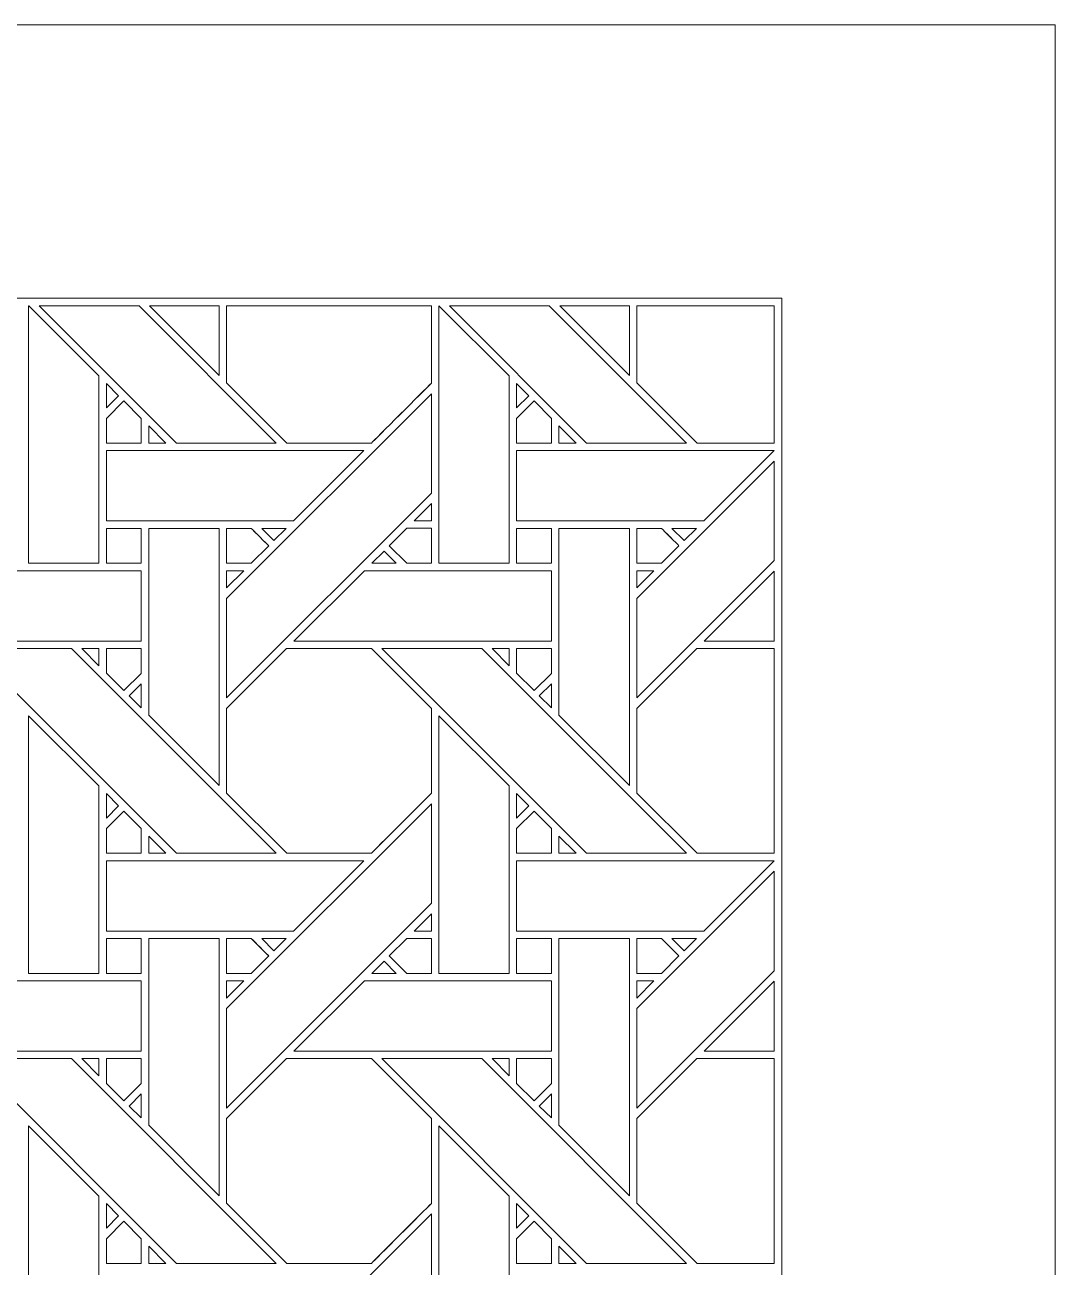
# Model space of a CAD drawing. Header units: inches. Extents: x 7.4 to 17.4, y 4.1 to 14.1.
# Drawn here: x 15 to 17.383, y 11.221 to 14.095 of the extents above; entities that cross this region are included whole.
import ezdxf

# ---------------------------------------------------------------- set-up
doc = ezdxf.new("R2010")
doc.units = ezdxf.units.IN
doc.header["$MEASUREMENT"] = 0
doc.layers.add('Design', color=7, linetype='Continuous', lineweight=0)

msp = doc.modelspace()

# ---------------------------------------------------------------- linework, layer by layer
at = {"layer": 'Design'}
for points, knots in [([(7.3829, 14.0948), (7.3829, 14.0948), (7.3829, 4.0948), (7.3829, 4.0948), (7.3829, 4.0948), (17.3829, 4.0948), (17.3829, 4.0948), (17.3829, 4.0948), (17.3829, 14.0948), (17.3829, 14.0948), (17.3829, 14.0948), (7.3829, 14.0948), (7.3829, 14.0948)], [0, 0, 0, 0, 1, 1, 1, 2, 2, 2, 3, 3, 3, 4, 4, 4, 4]), ([(8.0149, 13.4627), (8.0149, 13.4627), (8.0149, 4.7268), (8.0149, 4.7268), (8.0149, 4.7268), (16.7508, 4.7268), (16.7508, 4.7268), (16.7508, 4.7268), (16.7508, 13.4627), (16.7508, 13.4627), (16.7508, 13.4627), (8.0149, 13.4627), (8.0149, 13.4627)], [0, 0, 0, 0, 1, 1, 1, 2, 2, 2, 3, 3, 3, 4, 4, 4, 4]), ([(15.009, 13.4448), (15.009, 13.4448), (15.1714, 13.283), (15.1714, 13.283), (15.1714, 13.283), (15.1714, 12.8493), (15.1714, 12.8493), (15.1714, 12.8493), (15.0087, 12.8493), (15.0087, 12.8493), (15.0087, 12.8493), (15.0087, 13.4448), (15.0087, 13.4448), (15.0087, 13.4448), (15.009, 13.4448), (15.009, 13.4448)], [0, 0, 0, 0, 1, 1, 1, 2, 2, 2, 3, 3, 3, 4, 4, 4, 5, 5, 5, 5]), ([(15.5816, 13.1273), (15.5816, 13.1273), (15.3506, 13.1273), (15.3506, 13.1273), (15.3506, 13.1273), (15.0332, 13.4448), (15.0332, 13.4448), (15.0332, 13.4448), (15.2641, 13.4448), (15.2641, 13.4448), (15.2641, 13.4448), (15.5816, 13.1273), (15.5816, 13.1273)], [0, 0, 0, 0, 1, 1, 1, 2, 2, 2, 3, 3, 3, 4, 4, 4, 4]), ([(15.4494, 13.4448), (15.4494, 13.4448), (15.4494, 13.2837), (15.4494, 13.2837), (15.4494, 13.2837), (15.2884, 13.4448), (15.2884, 13.4448), (15.2884, 13.4448), (15.4494, 13.4448), (15.4494, 13.4448)], [0, 0, 0, 0, 1, 1, 1, 2, 2, 2, 3, 3, 3, 3]), ([(15.9403, 13.4448), (15.9403, 13.4448), (15.9403, 13.2661), (15.9403, 13.2661), (15.9225, 13.2481), (15.8105, 13.1364), (15.8016, 13.1274), (15.8016, 13.1274), (15.6058, 13.1274), (15.6058, 13.1274), (15.6058, 13.1274), (15.4666, 13.2666), (15.4666, 13.2666), (15.4666, 13.2666), (15.4666, 13.4448), (15.4666, 13.4448), (15.4666, 13.4448), (15.9403, 13.4448), (15.9403, 13.4448)], [0, 0, 0, 0, 1, 1, 1, 2, 2, 2, 3, 3, 3, 4, 4, 4, 5, 5, 5, 6, 6, 6, 6]), ([(15.9403, 13.4448), (15.9403, 13.4448), (15.9403, 13.2661), (15.9403, 13.2661), (15.9226, 13.2483), (15.8107, 13.1365), (15.8016, 13.1274), (15.8016, 13.1274), (15.6058, 13.1274), (15.6058, 13.1274), (15.6058, 13.1274), (15.4666, 13.2666), (15.4666, 13.2666), (15.4666, 13.2666), (15.4666, 13.4448), (15.4666, 13.4448), (15.4666, 13.4448), (15.9403, 13.4448), (15.9403, 13.4448)], [0, 0, 0, 0, 1, 1, 1, 2, 2, 2, 3, 3, 3, 4, 4, 4, 5, 5, 5, 6, 6, 6, 6]), ([(15.9578, 13.4448), (15.9578, 13.4448), (16.1201, 13.283), (16.1201, 13.283), (16.1201, 13.283), (16.1201, 12.8493), (16.1201, 12.8493), (16.1201, 12.8493), (15.9574, 12.8493), (15.9574, 12.8493), (15.9574, 12.8493), (15.9574, 13.4448), (15.9574, 13.4448), (15.9574, 13.4448), (15.9578, 13.4448), (15.9578, 13.4448)], [0, 0, 0, 0, 1, 1, 1, 2, 2, 2, 3, 3, 3, 4, 4, 4, 5, 5, 5, 5]), ([(16.5303, 13.1273), (16.5303, 13.1273), (16.2993, 13.1273), (16.2993, 13.1273), (16.2993, 13.1273), (15.9819, 13.4448), (15.9819, 13.4448), (15.9819, 13.4448), (16.2129, 13.4448), (16.2129, 13.4448), (16.2129, 13.4448), (16.5303, 13.1273), (16.5303, 13.1273)], [0, 0, 0, 0, 1, 1, 1, 2, 2, 2, 3, 3, 3, 4, 4, 4, 4]), ([(16.3982, 13.4448), (16.3982, 13.4448), (16.3982, 13.2837), (16.3982, 13.2837), (16.3982, 13.2837), (16.2371, 13.4448), (16.2371, 13.4448), (16.2371, 13.4448), (16.3982, 13.4448), (16.3982, 13.4448)], [0, 0, 0, 0, 1, 1, 1, 2, 2, 2, 3, 3, 3, 3]), ([(16.7329, 13.4448), (16.7329, 13.4448), (16.7329, 13.1274), (16.7329, 13.1274), (16.7329, 13.1274), (16.5546, 13.1274), (16.5546, 13.1274), (16.5546, 13.1274), (16.4153, 13.2666), (16.4153, 13.2666), (16.4153, 13.2666), (16.4153, 13.4448), (16.4153, 13.4448), (16.4153, 13.4448), (16.7329, 13.4448), (16.7329, 13.4448)], [0, 0, 0, 0, 1, 1, 1, 2, 2, 2, 3, 3, 3, 4, 4, 4, 5, 5, 5, 5]), ([(16.7329, 13.4448), (16.7329, 13.4448), (16.7329, 13.1274), (16.7329, 13.1274), (16.7329, 13.1274), (16.5546, 13.1274), (16.5546, 13.1274), (16.5546, 13.1274), (16.4153, 13.2666), (16.4153, 13.2666), (16.4153, 13.2666), (16.4153, 13.4448), (16.4153, 13.4448), (16.4153, 13.4448), (16.7329, 13.4448), (16.7329, 13.4448)], [0, 0, 0, 0, 1, 1, 1, 2, 2, 2, 3, 3, 3, 4, 4, 4, 5, 5, 5, 5]), ([(15.1887, 13.2088), (15.1887, 13.2088), (15.1887, 13.2655), (15.1887, 13.2655), (15.1887, 13.2655), (15.2169, 13.2369), (15.2169, 13.2369), (15.2169, 13.2369), (15.1887, 13.2088), (15.1887, 13.2088)], [0, 0, 0, 0, 1, 1, 1, 2, 2, 2, 3, 3, 3, 3]), ([(16.1374, 13.2088), (16.1374, 13.2088), (16.1374, 13.2655), (16.1374, 13.2655), (16.1374, 13.2655), (16.1656, 13.2369), (16.1656, 13.2369), (16.1656, 13.2369), (16.1374, 13.2088), (16.1374, 13.2088)], [0, 0, 0, 0, 1, 1, 1, 2, 2, 2, 3, 3, 3, 3]), ([(15.1887, 13.1271), (15.1887, 13.1271), (15.1887, 13.1844), (15.1887, 13.1844), (15.1887, 13.1844), (15.2291, 13.2247), (15.2291, 13.2247), (15.2291, 13.2247), (15.2694, 13.1844), (15.2694, 13.1844), (15.2694, 13.1844), (15.2694, 13.1271), (15.2694, 13.1271), (15.2694, 13.1271), (15.1887, 13.1271), (15.1887, 13.1271)], [0, 0, 0, 0, 1, 1, 1, 2, 2, 2, 3, 3, 3, 4, 4, 4, 5, 5, 5, 5]), ([(15.2291, 13.2247), (15.2291, 13.2247), (15.2694, 13.1844), (15.2694, 13.1844), (15.2694, 13.1844), (15.2694, 13.1271), (15.2694, 13.1271), (15.2694, 13.1271), (15.1887, 13.1271), (15.1887, 13.1271), (15.1887, 13.1271), (15.1887, 13.1844), (15.1887, 13.1844), (15.1887, 13.1844), (15.2291, 13.2247), (15.2291, 13.2247)], [0, 0, 0, 0, 1, 1, 1, 2, 2, 2, 3, 3, 3, 4, 4, 4, 5, 5, 5, 5]), ([(15.9403, 13.0116), (15.9403, 13.0116), (15.4666, 12.5379), (15.4666, 12.5379), (15.4666, 12.5379), (15.4666, 12.768), (15.4666, 12.768), (15.4666, 12.768), (15.9403, 13.2416), (15.9403, 13.2416), (15.9403, 13.2416), (15.9403, 13.0116), (15.9403, 13.0116)], [0, 0, 0, 0, 1, 1, 1, 2, 2, 2, 3, 3, 3, 4, 4, 4, 4]), ([(16.1375, 13.1271), (16.1375, 13.1271), (16.1375, 13.1844), (16.1375, 13.1844), (16.1375, 13.1844), (16.1778, 13.2247), (16.1778, 13.2247), (16.1778, 13.2247), (16.2181, 13.1844), (16.2181, 13.1844), (16.2181, 13.1844), (16.2181, 13.1271), (16.2181, 13.1271), (16.2181, 13.1271), (16.1375, 13.1271), (16.1375, 13.1271)], [0, 0, 0, 0, 1, 1, 1, 2, 2, 2, 3, 3, 3, 4, 4, 4, 5, 5, 5, 5]), ([(16.1778, 13.2247), (16.1778, 13.2247), (16.2181, 13.1844), (16.2181, 13.1844), (16.2181, 13.1844), (16.2181, 13.1271), (16.2181, 13.1271), (16.2181, 13.1271), (16.1375, 13.1271), (16.1375, 13.1271), (16.1375, 13.1271), (16.1375, 13.1844), (16.1375, 13.1844), (16.1375, 13.1844), (16.1778, 13.2247), (16.1778, 13.2247)], [0, 0, 0, 0, 1, 1, 1, 2, 2, 2, 3, 3, 3, 4, 4, 4, 5, 5, 5, 5]), ([(15.2866, 13.1273), (15.2866, 13.1273), (15.2866, 13.1671), (15.2866, 13.1671), (15.2866, 13.1671), (15.3264, 13.1273), (15.3264, 13.1273), (15.3264, 13.1273), (15.2866, 13.1273), (15.2866, 13.1273)], [0, 0, 0, 0, 1, 1, 1, 2, 2, 2, 3, 3, 3, 3]), ([(16.2354, 13.1273), (16.2354, 13.1273), (16.2354, 13.1671), (16.2354, 13.1671), (16.2354, 13.1671), (16.2751, 13.1273), (16.2751, 13.1273), (16.2751, 13.1273), (16.2354, 13.1273), (16.2354, 13.1273)], [0, 0, 0, 0, 1, 1, 1, 2, 2, 2, 3, 3, 3, 3]), ([(15.7844, 13.1101), (15.7844, 13.1101), (15.6217, 12.9474), (15.6217, 12.9474), (15.6217, 12.9474), (15.1887, 12.9474), (15.1887, 12.9474), (15.1887, 12.9474), (15.1887, 13.1101), (15.1887, 13.1101), (15.1887, 13.1101), (15.7844, 13.1101), (15.7844, 13.1101)], [0, 0, 0, 0, 1, 1, 1, 2, 2, 2, 3, 3, 3, 4, 4, 4, 4]), ([(16.1375, 12.9474), (16.1375, 12.9474), (16.1375, 13.1101), (16.1375, 13.1101), (16.1375, 13.1101), (16.7329, 13.1101), (16.7329, 13.1101), (16.7329, 13.1101), (16.7329, 13.1098), (16.7329, 13.1098), (16.7329, 13.1098), (16.5704, 12.9474), (16.5704, 12.9474), (16.5704, 12.9474), (16.1375, 12.9474), (16.1375, 12.9474)], [0, 0, 0, 0, 1, 1, 1, 2, 2, 2, 3, 3, 3, 4, 4, 4, 5, 5, 5, 5]), ([(16.4153, 12.5379), (16.4153, 12.5379), (16.4153, 12.768), (16.4153, 12.768), (16.4153, 12.768), (16.7329, 13.0855), (16.7329, 13.0855), (16.7329, 13.0855), (16.7329, 12.8554), (16.7329, 12.8554), (16.7329, 12.8554), (16.4153, 12.5379), (16.4153, 12.5379)], [0, 0, 0, 0, 1, 1, 1, 2, 2, 2, 3, 3, 3, 4, 4, 4, 4]), ([(15.9005, 12.9474), (15.9005, 12.9474), (15.9403, 12.9872), (15.9403, 12.9872), (15.9403, 12.9872), (15.9403, 12.9474), (15.9403, 12.9474), (15.9403, 12.9474), (15.9005, 12.9474), (15.9005, 12.9474)], [0, 0, 0, 0, 1, 1, 1, 2, 2, 2, 3, 3, 3, 3]), ([(15.1887, 12.8494), (15.1887, 12.8494), (15.1887, 12.9301), (15.1887, 12.9301), (15.1887, 12.9301), (15.269, 12.9301), (15.269, 12.9301), (15.269, 12.9301), (15.269, 12.8494), (15.269, 12.8494), (15.269, 12.8494), (15.1887, 12.8494), (15.1887, 12.8494)], [0, 0, 0, 0, 1, 1, 1, 2, 2, 2, 3, 3, 3, 4, 4, 4, 4]), ([(15.1887, 12.8494), (15.1887, 12.8494), (15.1887, 12.9301), (15.1887, 12.9301), (15.1887, 12.9301), (15.269, 12.9301), (15.269, 12.9301), (15.269, 12.9301), (15.269, 12.8494), (15.269, 12.8494), (15.269, 12.8494), (15.1887, 12.8494), (15.1887, 12.8494)], [0, 0, 0, 0, 1, 1, 1, 2, 2, 2, 3, 3, 3, 4, 4, 4, 4]), ([(15.2865, 12.4979), (15.2865, 12.4979), (15.2865, 12.9301), (15.2865, 12.9301), (15.2865, 12.9301), (15.4494, 12.9301), (15.4494, 12.9301), (15.4494, 12.9301), (15.4494, 12.335), (15.4494, 12.335), (15.4494, 12.335), (15.2865, 12.4979), (15.2865, 12.4979)], [0, 0, 0, 0, 1, 1, 1, 2, 2, 2, 3, 3, 3, 4, 4, 4, 4]), ([(15.4666, 12.8494), (15.4666, 12.8494), (15.4666, 12.9301), (15.4666, 12.9301), (15.4666, 12.9301), (15.5237, 12.9301), (15.5237, 12.9301), (15.5288, 12.925), (15.5596, 12.8942), (15.564, 12.8898), (15.564, 12.8898), (15.5236, 12.8494), (15.5236, 12.8494), (15.5236, 12.8494), (15.4666, 12.8494), (15.4666, 12.8494)], [0, 0, 0, 0, 1, 1, 1, 2, 2, 2, 3, 3, 3, 4, 4, 4, 5, 5, 5, 5]), ([(15.5483, 12.9054), (15.5483, 12.9054), (15.564, 12.8898), (15.564, 12.8898), (15.564, 12.8898), (15.5236, 12.8494), (15.5236, 12.8494), (15.5236, 12.8494), (15.4666, 12.8494), (15.4666, 12.8494), (15.4666, 12.8494), (15.4666, 12.9301), (15.4666, 12.9301), (15.4666, 12.9301), (15.5237, 12.9301), (15.5237, 12.9301), (15.5291, 12.9248), (15.539, 12.9148), (15.5483, 12.9054)], [0, 0, 0, 0, 1, 1, 1, 2, 2, 2, 3, 3, 3, 4, 4, 4, 5, 5, 5, 6, 6, 6, 6]), ([(15.548, 12.9301), (15.548, 12.9301), (15.6045, 12.9301), (15.6045, 12.9301), (15.6045, 12.9301), (15.5762, 12.9019), (15.5762, 12.9019), (15.5762, 12.9019), (15.548, 12.9301), (15.548, 12.9301)], [0, 0, 0, 0, 1, 1, 1, 2, 2, 2, 3, 3, 3, 3]), ([(15.8832, 12.8494), (15.8832, 12.8494), (15.8428, 12.8897), (15.8428, 12.8897), (15.8428, 12.8897), (15.8832, 12.9302), (15.8832, 12.9302), (15.8832, 12.9302), (15.9403, 12.9302), (15.9403, 12.9302), (15.9403, 12.9302), (15.9403, 12.8494), (15.9403, 12.8494), (15.9403, 12.8494), (15.8832, 12.8494), (15.8832, 12.8494)], [0, 0, 0, 0, 1, 1, 1, 2, 2, 2, 3, 3, 3, 4, 4, 4, 5, 5, 5, 5]), ([(15.9403, 12.8494), (15.9403, 12.8494), (15.8832, 12.8494), (15.8832, 12.8494), (15.8832, 12.8494), (15.8428, 12.8897), (15.8428, 12.8897), (15.8428, 12.8897), (15.8832, 12.9302), (15.8832, 12.9302), (15.8832, 12.9302), (15.9403, 12.9302), (15.9403, 12.9302), (15.9403, 12.9302), (15.9403, 12.8494), (15.9403, 12.8494)], [0, 0, 0, 0, 1, 1, 1, 2, 2, 2, 3, 3, 3, 4, 4, 4, 5, 5, 5, 5]), ([(16.1375, 12.8494), (16.1375, 12.8494), (16.1375, 12.9301), (16.1375, 12.9301), (16.1375, 12.9301), (16.2177, 12.9301), (16.2177, 12.9301), (16.2177, 12.9301), (16.2177, 12.8494), (16.2177, 12.8494), (16.2177, 12.8494), (16.1375, 12.8494), (16.1375, 12.8494)], [0, 0, 0, 0, 1, 1, 1, 2, 2, 2, 3, 3, 3, 4, 4, 4, 4]), ([(16.1375, 12.8494), (16.1375, 12.8494), (16.1375, 12.9301), (16.1375, 12.9301), (16.1375, 12.9301), (16.2177, 12.9301), (16.2177, 12.9301), (16.2177, 12.9301), (16.2177, 12.8494), (16.2177, 12.8494), (16.2177, 12.8494), (16.1375, 12.8494), (16.1375, 12.8494)], [0, 0, 0, 0, 1, 1, 1, 2, 2, 2, 3, 3, 3, 4, 4, 4, 4]), ([(16.3982, 12.335), (16.3982, 12.335), (16.2352, 12.4979), (16.2352, 12.4979), (16.2352, 12.4979), (16.2352, 12.9301), (16.2352, 12.9301), (16.2352, 12.9301), (16.3982, 12.9301), (16.3982, 12.9301), (16.3982, 12.9301), (16.3982, 12.335), (16.3982, 12.335)], [0, 0, 0, 0, 1, 1, 1, 2, 2, 2, 3, 3, 3, 4, 4, 4, 4]), ([(16.4153, 12.8494), (16.4153, 12.8494), (16.4153, 12.9301), (16.4153, 12.9301), (16.4153, 12.9301), (16.4724, 12.9301), (16.4724, 12.9301), (16.4775, 12.925), (16.5083, 12.8942), (16.5127, 12.8898), (16.5127, 12.8898), (16.4723, 12.8494), (16.4723, 12.8494), (16.4723, 12.8494), (16.4153, 12.8494), (16.4153, 12.8494)], [0, 0, 0, 0, 1, 1, 1, 2, 2, 2, 3, 3, 3, 4, 4, 4, 5, 5, 5, 5]), ([(16.4153, 12.8494), (16.4153, 12.8494), (16.4153, 12.9301), (16.4153, 12.9301), (16.4153, 12.9301), (16.4724, 12.9301), (16.4724, 12.9301), (16.4777, 12.9249), (16.5085, 12.894), (16.5127, 12.8898), (16.5127, 12.8898), (16.4723, 12.8494), (16.4723, 12.8494), (16.4723, 12.8494), (16.4153, 12.8494), (16.4153, 12.8494)], [0, 0, 0, 0, 1, 1, 1, 2, 2, 2, 3, 3, 3, 4, 4, 4, 5, 5, 5, 5]), ([(16.4967, 12.9301), (16.4967, 12.9301), (16.5532, 12.9301), (16.5532, 12.9301), (16.5532, 12.9301), (16.5249, 12.9019), (16.5249, 12.9019), (16.5249, 12.9019), (16.4967, 12.9301), (16.4967, 12.9301)], [0, 0, 0, 0, 1, 1, 1, 2, 2, 2, 3, 3, 3, 3]), ([(15.8024, 12.8493), (15.8024, 12.8493), (15.8307, 12.8776), (15.8307, 12.8776), (15.8307, 12.8776), (15.8589, 12.8493), (15.8589, 12.8493), (15.8589, 12.8493), (15.8024, 12.8493), (15.8024, 12.8493)], [0, 0, 0, 0, 1, 1, 1, 2, 2, 2, 3, 3, 3, 3]), ([(15.269, 12.8322), (15.269, 12.8322), (15.269, 12.6694), (15.269, 12.6694), (15.269, 12.6694), (14.6737, 12.6694), (14.6737, 12.6694), (14.6737, 12.6694), (14.8365, 12.8322), (14.8365, 12.8322), (14.8365, 12.8322), (15.269, 12.8322), (15.269, 12.8322)], [0, 0, 0, 0, 1, 1, 1, 2, 2, 2, 3, 3, 3, 4, 4, 4, 4]), ([(15.5064, 12.8322), (15.5064, 12.8322), (15.4666, 12.7924), (15.4666, 12.7924), (15.4666, 12.7924), (15.4666, 12.8322), (15.4666, 12.8322), (15.4666, 12.8322), (15.5064, 12.8322), (15.5064, 12.8322)], [0, 0, 0, 0, 1, 1, 1, 2, 2, 2, 3, 3, 3, 3]), ([(16.2177, 12.8322), (16.2177, 12.8322), (16.2177, 12.6694), (16.2177, 12.6694), (16.2177, 12.6694), (15.6224, 12.6694), (15.6224, 12.6694), (15.6224, 12.6694), (15.7853, 12.8322), (15.7853, 12.8322), (15.7853, 12.8322), (16.2177, 12.8322), (16.2177, 12.8322)], [0, 0, 0, 0, 1, 1, 1, 2, 2, 2, 3, 3, 3, 4, 4, 4, 4]), ([(16.4551, 12.8322), (16.4551, 12.8322), (16.4153, 12.7924), (16.4153, 12.7924), (16.4153, 12.7924), (16.4153, 12.8322), (16.4153, 12.8322), (16.4153, 12.8322), (16.4551, 12.8322), (16.4551, 12.8322)], [0, 0, 0, 0, 1, 1, 1, 2, 2, 2, 3, 3, 3, 3]), ([(16.5711, 12.6694), (16.5711, 12.6694), (16.7329, 12.831), (16.7329, 12.831), (16.7329, 12.831), (16.7329, 12.6694), (16.7329, 12.6694), (16.7329, 12.6694), (16.5711, 12.6694), (16.5711, 12.6694)], [0, 0, 0, 0, 1, 1, 1, 2, 2, 2, 3, 3, 3, 3]), ([(15.5816, 12.1786), (15.5816, 12.1786), (15.3506, 12.1786), (15.3506, 12.1786), (15.3506, 12.1786), (14.877, 12.6522), (14.877, 12.6522), (14.877, 12.6522), (15.1079, 12.6522), (15.1079, 12.6522), (15.1079, 12.6522), (15.5816, 12.1786), (15.5816, 12.1786)], [0, 0, 0, 0, 1, 1, 1, 2, 2, 2, 3, 3, 3, 4, 4, 4, 4]), ([(15.1321, 12.6522), (15.1321, 12.6522), (15.1715, 12.6522), (15.1715, 12.6522), (15.1715, 12.6522), (15.1715, 12.6124), (15.1715, 12.6124), (15.1715, 12.6124), (15.1321, 12.6522), (15.1321, 12.6522)], [0, 0, 0, 0, 1, 1, 1, 2, 2, 2, 3, 3, 3, 3]), ([(15.269, 12.6523), (15.269, 12.6523), (15.269, 12.5947), (15.269, 12.5947), (15.269, 12.5947), (15.2291, 12.5547), (15.2291, 12.5547), (15.2291, 12.5547), (15.1887, 12.5951), (15.1887, 12.5951), (15.1887, 12.5951), (15.1887, 12.6523), (15.1887, 12.6523), (15.1887, 12.6523), (15.269, 12.6523), (15.269, 12.6523)], [0, 0, 0, 0, 1, 1, 1, 2, 2, 2, 3, 3, 3, 4, 4, 4, 5, 5, 5, 5]), ([(15.2291, 12.5547), (15.2291, 12.5547), (15.1887, 12.5951), (15.1887, 12.5951), (15.1887, 12.5951), (15.1887, 12.6523), (15.1887, 12.6523), (15.1887, 12.6523), (15.269, 12.6523), (15.269, 12.6523), (15.269, 12.6523), (15.269, 12.5947), (15.269, 12.5947), (15.269, 12.5947), (15.2291, 12.5547), (15.2291, 12.5547)], [0, 0, 0, 0, 1, 1, 1, 2, 2, 2, 3, 3, 3, 4, 4, 4, 5, 5, 5, 5]), ([(15.6053, 12.6523), (15.6053, 12.6523), (15.8015, 12.6523), (15.8015, 12.6523), (15.8015, 12.6523), (15.9403, 12.5135), (15.9403, 12.5135), (15.9403, 12.5135), (15.9403, 12.3173), (15.9403, 12.3173), (15.9225, 12.2994), (15.8105, 12.1876), (15.8016, 12.1786), (15.8016, 12.1786), (15.6058, 12.1786), (15.6058, 12.1786), (15.6058, 12.1786), (15.4666, 12.3179), (15.4666, 12.3179), (15.4666, 12.3179), (15.4666, 12.5135), (15.4666, 12.5135), (15.4666, 12.5135), (15.6053, 12.6523), (15.6053, 12.6523)], [0, 0, 0, 0, 1, 1, 1, 2, 2, 2, 3, 3, 3, 4, 4, 4, 5, 5, 5, 6, 6, 6, 7, 7, 7, 8, 8, 8, 8]), ([(15.9403, 12.3173), (15.9221, 12.299), (15.8103, 12.1874), (15.8016, 12.1786), (15.8016, 12.1786), (15.6058, 12.1786), (15.6058, 12.1786), (15.6058, 12.1786), (15.4666, 12.3179), (15.4666, 12.3179), (15.4666, 12.3179), (15.4666, 12.5135), (15.4666, 12.5135), (15.4666, 12.5135), (15.6053, 12.6523), (15.6053, 12.6523), (15.6053, 12.6523), (15.8015, 12.6523), (15.8015, 12.6523), (15.8015, 12.6523), (15.9403, 12.5135), (15.9403, 12.5135), (15.9403, 12.5135), (15.9403, 12.3173), (15.9403, 12.3173)], [0, 0, 0, 0, 1, 1, 1, 2, 2, 2, 3, 3, 3, 4, 4, 4, 5, 5, 5, 6, 6, 6, 7, 7, 7, 8, 8, 8, 8]), ([(16.2993, 12.1786), (16.2993, 12.1786), (15.8257, 12.6522), (15.8257, 12.6522), (15.8257, 12.6522), (16.0567, 12.6522), (16.0567, 12.6522), (16.0567, 12.6522), (16.5303, 12.1786), (16.5303, 12.1786), (16.5303, 12.1786), (16.2993, 12.1786), (16.2993, 12.1786)], [0, 0, 0, 0, 1, 1, 1, 2, 2, 2, 3, 3, 3, 4, 4, 4, 4]), ([(16.1202, 12.6522), (16.1202, 12.6522), (16.1202, 12.6124), (16.1202, 12.6124), (16.1202, 12.6124), (16.0808, 12.6522), (16.0808, 12.6522), (16.0808, 12.6522), (16.1202, 12.6522), (16.1202, 12.6522)], [0, 0, 0, 0, 1, 1, 1, 2, 2, 2, 3, 3, 3, 3]), ([(16.2177, 12.6523), (16.2177, 12.6523), (16.2177, 12.5947), (16.2177, 12.5947), (16.2177, 12.5947), (16.1778, 12.5547), (16.1778, 12.5547), (16.1778, 12.5547), (16.1375, 12.5951), (16.1375, 12.5951), (16.1375, 12.5951), (16.1375, 12.6523), (16.1375, 12.6523), (16.1375, 12.6523), (16.2177, 12.6523), (16.2177, 12.6523)], [0, 0, 0, 0, 1, 1, 1, 2, 2, 2, 3, 3, 3, 4, 4, 4, 5, 5, 5, 5]), ([(16.1778, 12.5547), (16.1778, 12.5547), (16.1375, 12.5951), (16.1375, 12.5951), (16.1375, 12.5951), (16.1375, 12.6523), (16.1375, 12.6523), (16.1375, 12.6523), (16.2177, 12.6523), (16.2177, 12.6523), (16.2177, 12.6523), (16.2177, 12.5947), (16.2177, 12.5947), (16.2177, 12.5947), (16.1778, 12.5547), (16.1778, 12.5547)], [0, 0, 0, 0, 1, 1, 1, 2, 2, 2, 3, 3, 3, 4, 4, 4, 5, 5, 5, 5]), ([(16.554, 12.6523), (16.554, 12.6523), (16.7329, 12.6523), (16.7329, 12.6523), (16.7329, 12.6523), (16.7329, 12.1786), (16.7329, 12.1786), (16.7329, 12.1786), (16.5546, 12.1786), (16.5546, 12.1786), (16.5546, 12.1786), (16.4153, 12.3179), (16.4153, 12.3179), (16.4153, 12.3179), (16.4153, 12.5135), (16.4153, 12.5135), (16.4153, 12.5135), (16.554, 12.6523), (16.554, 12.6523)], [0, 0, 0, 0, 1, 1, 1, 2, 2, 2, 3, 3, 3, 4, 4, 4, 5, 5, 5, 6, 6, 6, 6]), ([(16.7329, 12.1786), (16.7329, 12.1786), (16.5546, 12.1786), (16.5546, 12.1786), (16.5546, 12.1786), (16.4153, 12.3179), (16.4153, 12.3179), (16.4153, 12.3179), (16.4153, 12.5135), (16.4153, 12.5135), (16.4153, 12.5135), (16.554, 12.6523), (16.554, 12.6523), (16.554, 12.6523), (16.7329, 12.6523), (16.7329, 12.6523), (16.7329, 12.6523), (16.7329, 12.1786), (16.7329, 12.1786)], [0, 0, 0, 0, 1, 1, 1, 2, 2, 2, 3, 3, 3, 4, 4, 4, 5, 5, 5, 6, 6, 6, 6]), ([(15.269, 12.5704), (15.269, 12.5704), (15.269, 12.5152), (15.269, 12.5152), (15.269, 12.5152), (15.2412, 12.5426), (15.2412, 12.5426), (15.2412, 12.5426), (15.269, 12.5704), (15.269, 12.5704)], [0, 0, 0, 0, 1, 1, 1, 2, 2, 2, 3, 3, 3, 3]), ([(16.2177, 12.5704), (16.2177, 12.5704), (16.2177, 12.5152), (16.2177, 12.5152), (16.2177, 12.5152), (16.1899, 12.5426), (16.1899, 12.5426), (16.1899, 12.5426), (16.2177, 12.5704), (16.2177, 12.5704)], [0, 0, 0, 0, 1, 1, 1, 2, 2, 2, 3, 3, 3, 3]), ([(15.0087, 11.9006), (15.0087, 11.9006), (15.0087, 12.4964), (15.0087, 12.4964), (15.0087, 12.4964), (15.1714, 12.3343), (15.1714, 12.3343), (15.1714, 12.3343), (15.1714, 11.9006), (15.1714, 11.9006), (15.1714, 11.9006), (15.0087, 11.9006), (15.0087, 11.9006)], [0, 0, 0, 0, 1, 1, 1, 2, 2, 2, 3, 3, 3, 4, 4, 4, 4]), ([(15.9574, 11.9006), (15.9574, 11.9006), (15.9574, 12.4964), (15.9574, 12.4964), (15.9574, 12.4964), (16.1201, 12.3343), (16.1201, 12.3343), (16.1201, 12.3343), (16.1201, 11.9006), (16.1201, 11.9006), (16.1201, 11.9006), (15.9574, 11.9006), (15.9574, 11.9006)], [0, 0, 0, 0, 1, 1, 1, 2, 2, 2, 3, 3, 3, 4, 4, 4, 4]), ([(15.1887, 12.26), (15.1887, 12.26), (15.1887, 12.3168), (15.1887, 12.3168), (15.1887, 12.3168), (15.2169, 12.2882), (15.2169, 12.2882), (15.2169, 12.2882), (15.1887, 12.26), (15.1887, 12.26)], [0, 0, 0, 0, 1, 1, 1, 2, 2, 2, 3, 3, 3, 3]), ([(16.1374, 12.26), (16.1374, 12.26), (16.1374, 12.3168), (16.1374, 12.3168), (16.1374, 12.3168), (16.1656, 12.2882), (16.1656, 12.2882), (16.1656, 12.2882), (16.1374, 12.26), (16.1374, 12.26)], [0, 0, 0, 0, 1, 1, 1, 2, 2, 2, 3, 3, 3, 3]), ([(15.1887, 12.1784), (15.1887, 12.1784), (15.1887, 12.2357), (15.1887, 12.2357), (15.1887, 12.2357), (15.2291, 12.276), (15.2291, 12.276), (15.2291, 12.276), (15.2694, 12.2357), (15.2694, 12.2357), (15.2694, 12.2357), (15.2694, 12.1784), (15.2694, 12.1784), (15.2694, 12.1784), (15.1887, 12.1784), (15.1887, 12.1784)], [0, 0, 0, 0, 1, 1, 1, 2, 2, 2, 3, 3, 3, 4, 4, 4, 5, 5, 5, 5]), ([(15.2291, 12.276), (15.2291, 12.276), (15.2694, 12.2357), (15.2694, 12.2357), (15.2694, 12.2357), (15.2694, 12.1784), (15.2694, 12.1784), (15.2694, 12.1784), (15.1887, 12.1784), (15.1887, 12.1784), (15.1887, 12.1784), (15.1887, 12.2357), (15.1887, 12.2357), (15.1887, 12.2357), (15.2291, 12.276), (15.2291, 12.276)], [0, 0, 0, 0, 1, 1, 1, 2, 2, 2, 3, 3, 3, 4, 4, 4, 5, 5, 5, 5]), ([(15.4666, 11.5892), (15.4666, 11.5892), (15.4666, 11.8193), (15.4666, 11.8193), (15.4666, 11.8193), (15.9403, 12.2929), (15.9403, 12.2929), (15.9403, 12.2929), (15.9403, 12.0628), (15.9403, 12.0628), (15.9403, 12.0628), (15.4666, 11.5892), (15.4666, 11.5892)], [0, 0, 0, 0, 1, 1, 1, 2, 2, 2, 3, 3, 3, 4, 4, 4, 4]), ([(16.1375, 12.1784), (16.1375, 12.1784), (16.1375, 12.2357), (16.1375, 12.2357), (16.1375, 12.2357), (16.1778, 12.276), (16.1778, 12.276), (16.1778, 12.276), (16.2181, 12.2357), (16.2181, 12.2357), (16.2181, 12.2357), (16.2181, 12.1784), (16.2181, 12.1784), (16.2181, 12.1784), (16.1375, 12.1784), (16.1375, 12.1784)], [0, 0, 0, 0, 1, 1, 1, 2, 2, 2, 3, 3, 3, 4, 4, 4, 5, 5, 5, 5]), ([(16.1778, 12.276), (16.1778, 12.276), (16.2181, 12.2357), (16.2181, 12.2357), (16.2181, 12.2357), (16.2181, 12.1784), (16.2181, 12.1784), (16.2181, 12.1784), (16.1375, 12.1784), (16.1375, 12.1784), (16.1375, 12.1784), (16.1375, 12.2357), (16.1375, 12.2357), (16.1375, 12.2357), (16.1778, 12.276), (16.1778, 12.276)], [0, 0, 0, 0, 1, 1, 1, 2, 2, 2, 3, 3, 3, 4, 4, 4, 5, 5, 5, 5]), ([(15.2866, 12.1786), (15.2866, 12.1786), (15.2866, 12.2184), (15.2866, 12.2184), (15.2866, 12.2184), (15.3264, 12.1786), (15.3264, 12.1786), (15.3264, 12.1786), (15.2866, 12.1786), (15.2866, 12.1786)], [0, 0, 0, 0, 1, 1, 1, 2, 2, 2, 3, 3, 3, 3]), ([(16.2354, 12.1786), (16.2354, 12.1786), (16.2354, 12.2184), (16.2354, 12.2184), (16.2354, 12.2184), (16.2751, 12.1786), (16.2751, 12.1786), (16.2751, 12.1786), (16.2354, 12.1786), (16.2354, 12.1786)], [0, 0, 0, 0, 1, 1, 1, 2, 2, 2, 3, 3, 3, 3]), ([(15.6217, 11.9986), (15.6217, 11.9986), (15.1887, 11.9986), (15.1887, 11.9986), (15.1887, 11.9986), (15.1887, 12.1613), (15.1887, 12.1613), (15.1887, 12.1613), (15.7844, 12.1613), (15.7844, 12.1613), (15.7844, 12.1613), (15.6217, 11.9986), (15.6217, 11.9986)], [0, 0, 0, 0, 1, 1, 1, 2, 2, 2, 3, 3, 3, 4, 4, 4, 4]), ([(16.7329, 12.161), (16.7329, 12.161), (16.5704, 11.9986), (16.5704, 11.9986), (16.5704, 11.9986), (16.1375, 11.9986), (16.1375, 11.9986), (16.1375, 11.9986), (16.1375, 12.1613), (16.1375, 12.1613), (16.1375, 12.1613), (16.7329, 12.1613), (16.7329, 12.1613), (16.7329, 12.1613), (16.7329, 12.161), (16.7329, 12.161)], [0, 0, 0, 0, 1, 1, 1, 2, 2, 2, 3, 3, 3, 4, 4, 4, 5, 5, 5, 5]), ([(16.4153, 11.5892), (16.4153, 11.5892), (16.4153, 11.8193), (16.4153, 11.8193), (16.4153, 11.8193), (16.7329, 12.1368), (16.7329, 12.1368), (16.7329, 12.1368), (16.7329, 11.9067), (16.7329, 11.9067), (16.7329, 11.9067), (16.4153, 11.5892), (16.4153, 11.5892)], [0, 0, 0, 0, 1, 1, 1, 2, 2, 2, 3, 3, 3, 4, 4, 4, 4]), ([(15.9403, 12.0384), (15.9403, 12.0384), (15.9403, 11.9987), (15.9403, 11.9987), (15.9403, 11.9987), (15.9005, 11.9987), (15.9005, 11.9987), (15.9005, 11.9987), (15.9403, 12.0384), (15.9403, 12.0384)], [0, 0, 0, 0, 1, 1, 1, 2, 2, 2, 3, 3, 3, 3]), ([(15.1887, 11.9814), (15.1887, 11.9814), (15.269, 11.9814), (15.269, 11.9814), (15.269, 11.9814), (15.269, 11.9006), (15.269, 11.9006), (15.269, 11.9006), (15.1887, 11.9006), (15.1887, 11.9006), (15.1887, 11.9006), (15.1887, 11.9814), (15.1887, 11.9814)], [0, 0, 0, 0, 1, 1, 1, 2, 2, 2, 3, 3, 3, 4, 4, 4, 4]), ([(15.1887, 11.9006), (15.1887, 11.9006), (15.1887, 11.9814), (15.1887, 11.9814), (15.1887, 11.9814), (15.269, 11.9814), (15.269, 11.9814), (15.269, 11.9814), (15.269, 11.9006), (15.269, 11.9006), (15.269, 11.9006), (15.1887, 11.9006), (15.1887, 11.9006)], [0, 0, 0, 0, 1, 1, 1, 2, 2, 2, 3, 3, 3, 4, 4, 4, 4]), ([(15.2865, 11.5492), (15.2865, 11.5492), (15.2865, 11.9814), (15.2865, 11.9814), (15.2865, 11.9814), (15.4494, 11.9814), (15.4494, 11.9814), (15.4494, 11.9814), (15.4494, 11.3863), (15.4494, 11.3863), (15.4494, 11.3863), (15.2865, 11.5492), (15.2865, 11.5492)], [0, 0, 0, 0, 1, 1, 1, 2, 2, 2, 3, 3, 3, 4, 4, 4, 4]), ([(15.5237, 11.9814), (15.5288, 11.9763), (15.5596, 11.9455), (15.564, 11.9411), (15.564, 11.9411), (15.5236, 11.9006), (15.5236, 11.9006), (15.5236, 11.9006), (15.4666, 11.9006), (15.4666, 11.9006), (15.4666, 11.9006), (15.4666, 11.9814), (15.4666, 11.9814), (15.4666, 11.9814), (15.5237, 11.9814), (15.5237, 11.9814)], [0, 0, 0, 0, 1, 1, 1, 2, 2, 2, 3, 3, 3, 4, 4, 4, 5, 5, 5, 5]), ([(15.564, 11.9411), (15.564, 11.9411), (15.5236, 11.9006), (15.5236, 11.9006), (15.5236, 11.9006), (15.4666, 11.9006), (15.4666, 11.9006), (15.4666, 11.9006), (15.4666, 11.9814), (15.4666, 11.9814), (15.4666, 11.9814), (15.5237, 11.9814), (15.5237, 11.9814), (15.5293, 11.9758), (15.564, 11.9411), (15.564, 11.9411)], [0, 0, 0, 0, 1, 1, 1, 2, 2, 2, 3, 3, 3, 4, 4, 4, 5, 5, 5, 5]), ([(15.548, 11.9814), (15.548, 11.9814), (15.6045, 11.9814), (15.6045, 11.9814), (15.6045, 11.9814), (15.5762, 11.9532), (15.5762, 11.9532), (15.5762, 11.9532), (15.548, 11.9814), (15.548, 11.9814)], [0, 0, 0, 0, 1, 1, 1, 2, 2, 2, 3, 3, 3, 3]), ([(15.8832, 11.9006), (15.8832, 11.9006), (15.8428, 11.941), (15.8428, 11.941), (15.8428, 11.941), (15.8832, 11.9814), (15.8832, 11.9814), (15.8832, 11.9814), (15.9403, 11.9814), (15.9403, 11.9814), (15.9403, 11.9814), (15.9403, 11.9006), (15.9403, 11.9006), (15.9403, 11.9006), (15.8832, 11.9006), (15.8832, 11.9006)], [0, 0, 0, 0, 1, 1, 1, 2, 2, 2, 3, 3, 3, 4, 4, 4, 5, 5, 5, 5]), ([(15.9403, 11.9006), (15.9403, 11.9006), (15.8832, 11.9006), (15.8832, 11.9006), (15.8832, 11.9006), (15.8428, 11.941), (15.8428, 11.941), (15.8428, 11.941), (15.8832, 11.9814), (15.8832, 11.9814), (15.8832, 11.9814), (15.9403, 11.9814), (15.9403, 11.9814), (15.9403, 11.9814), (15.9403, 11.9006), (15.9403, 11.9006)], [0, 0, 0, 0, 1, 1, 1, 2, 2, 2, 3, 3, 3, 4, 4, 4, 5, 5, 5, 5]), ([(16.1375, 11.9814), (16.1375, 11.9814), (16.2177, 11.9814), (16.2177, 11.9814), (16.2177, 11.9814), (16.2177, 11.9006), (16.2177, 11.9006), (16.2177, 11.9006), (16.1375, 11.9006), (16.1375, 11.9006), (16.1375, 11.9006), (16.1375, 11.9814), (16.1375, 11.9814)], [0, 0, 0, 0, 1, 1, 1, 2, 2, 2, 3, 3, 3, 4, 4, 4, 4]), ([(16.1375, 11.9006), (16.1375, 11.9006), (16.1375, 11.9814), (16.1375, 11.9814), (16.1375, 11.9814), (16.2177, 11.9814), (16.2177, 11.9814), (16.2177, 11.9814), (16.2177, 11.9006), (16.2177, 11.9006), (16.2177, 11.9006), (16.1375, 11.9006), (16.1375, 11.9006)], [0, 0, 0, 0, 1, 1, 1, 2, 2, 2, 3, 3, 3, 4, 4, 4, 4]), ([(16.3982, 11.3863), (16.3982, 11.3863), (16.2352, 11.5492), (16.2352, 11.5492), (16.2352, 11.5492), (16.2352, 11.9814), (16.2352, 11.9814), (16.2352, 11.9814), (16.3982, 11.9814), (16.3982, 11.9814), (16.3982, 11.9814), (16.3982, 11.3863), (16.3982, 11.3863)], [0, 0, 0, 0, 1, 1, 1, 2, 2, 2, 3, 3, 3, 4, 4, 4, 4]), ([(16.4724, 11.9814), (16.4775, 11.9763), (16.5083, 11.9455), (16.5127, 11.9411), (16.5127, 11.9411), (16.4723, 11.9006), (16.4723, 11.9006), (16.4723, 11.9006), (16.4153, 11.9006), (16.4153, 11.9006), (16.4153, 11.9006), (16.4153, 11.9814), (16.4153, 11.9814), (16.4153, 11.9814), (16.4724, 11.9814), (16.4724, 11.9814)], [0, 0, 0, 0, 1, 1, 1, 2, 2, 2, 3, 3, 3, 4, 4, 4, 5, 5, 5, 5]), ([(16.4153, 11.9006), (16.4153, 11.9006), (16.4153, 11.9814), (16.4153, 11.9814), (16.4153, 11.9814), (16.4724, 11.9814), (16.4724, 11.9814), (16.478, 11.9758), (16.5127, 11.9411), (16.5127, 11.9411), (16.5127, 11.9411), (16.4723, 11.9006), (16.4723, 11.9006), (16.4723, 11.9006), (16.4153, 11.9006), (16.4153, 11.9006)], [0, 0, 0, 0, 1, 1, 1, 2, 2, 2, 3, 3, 3, 4, 4, 4, 5, 5, 5, 5]), ([(16.4967, 11.9814), (16.4967, 11.9814), (16.5532, 11.9814), (16.5532, 11.9814), (16.5532, 11.9814), (16.5249, 11.9532), (16.5249, 11.9532), (16.5249, 11.9532), (16.4967, 11.9814), (16.4967, 11.9814)], [0, 0, 0, 0, 1, 1, 1, 2, 2, 2, 3, 3, 3, 3]), ([(15.8307, 11.9289), (15.8307, 11.9289), (15.8589, 11.9006), (15.8589, 11.9006), (15.8589, 11.9006), (15.8024, 11.9006), (15.8024, 11.9006), (15.8024, 11.9006), (15.8307, 11.9289), (15.8307, 11.9289)], [0, 0, 0, 0, 1, 1, 1, 2, 2, 2, 3, 3, 3, 3]), ([(15.269, 11.8835), (15.269, 11.8835), (15.269, 11.7207), (15.269, 11.7207), (15.269, 11.7207), (14.6737, 11.7207), (14.6737, 11.7207), (14.6737, 11.7207), (14.8365, 11.8835), (14.8365, 11.8835), (14.8365, 11.8835), (15.269, 11.8835), (15.269, 11.8835)], [0, 0, 0, 0, 1, 1, 1, 2, 2, 2, 3, 3, 3, 4, 4, 4, 4]), ([(15.5064, 11.8835), (15.5064, 11.8835), (15.4666, 11.8436), (15.4666, 11.8436), (15.4666, 11.8436), (15.4666, 11.8835), (15.4666, 11.8835), (15.4666, 11.8835), (15.5064, 11.8835), (15.5064, 11.8835)], [0, 0, 0, 0, 1, 1, 1, 2, 2, 2, 3, 3, 3, 3]), ([(16.2177, 11.8835), (16.2177, 11.8835), (16.2177, 11.7207), (16.2177, 11.7207), (16.2177, 11.7207), (15.6224, 11.7207), (15.6224, 11.7207), (15.6224, 11.7207), (15.7853, 11.8835), (15.7853, 11.8835), (15.7853, 11.8835), (16.2177, 11.8835), (16.2177, 11.8835)], [0, 0, 0, 0, 1, 1, 1, 2, 2, 2, 3, 3, 3, 4, 4, 4, 4]), ([(16.4551, 11.8835), (16.4551, 11.8835), (16.4153, 11.8436), (16.4153, 11.8436), (16.4153, 11.8436), (16.4153, 11.8835), (16.4153, 11.8835), (16.4153, 11.8835), (16.4551, 11.8835), (16.4551, 11.8835)], [0, 0, 0, 0, 1, 1, 1, 2, 2, 2, 3, 3, 3, 3]), ([(16.5711, 11.7207), (16.5711, 11.7207), (16.7329, 11.8823), (16.7329, 11.8823), (16.7329, 11.8823), (16.7329, 11.7207), (16.7329, 11.7207), (16.7329, 11.7207), (16.5711, 11.7207), (16.5711, 11.7207)], [0, 0, 0, 0, 1, 1, 1, 2, 2, 2, 3, 3, 3, 3]), ([(15.3505, 11.2299), (15.3505, 11.2299), (14.877, 11.7035), (14.877, 11.7035), (14.877, 11.7035), (15.1079, 11.7035), (15.1079, 11.7035), (15.1079, 11.7035), (15.5816, 11.2299), (15.5816, 11.2299), (15.5816, 11.2299), (15.3505, 11.2299), (15.3505, 11.2299)], [0, 0, 0, 0, 1, 1, 1, 2, 2, 2, 3, 3, 3, 4, 4, 4, 4]), ([(15.1715, 11.7035), (15.1715, 11.7035), (15.1715, 11.6637), (15.1715, 11.6637), (15.1715, 11.6637), (15.1321, 11.7035), (15.1321, 11.7035), (15.1321, 11.7035), (15.1715, 11.7035), (15.1715, 11.7035)], [0, 0, 0, 0, 1, 1, 1, 2, 2, 2, 3, 3, 3, 3]), ([(15.269, 11.7035), (15.269, 11.7035), (15.269, 11.6459), (15.269, 11.6459), (15.269, 11.6459), (15.2291, 11.606), (15.2291, 11.606), (15.2291, 11.606), (15.1887, 11.6463), (15.1887, 11.6463), (15.1887, 11.6463), (15.1887, 11.7035), (15.1887, 11.7035), (15.1887, 11.7035), (15.269, 11.7035), (15.269, 11.7035)], [0, 0, 0, 0, 1, 1, 1, 2, 2, 2, 3, 3, 3, 4, 4, 4, 5, 5, 5, 5]), ([(15.2291, 11.606), (15.2291, 11.606), (15.1887, 11.6463), (15.1887, 11.6463), (15.1887, 11.6463), (15.1887, 11.7035), (15.1887, 11.7035), (15.1887, 11.7035), (15.269, 11.7035), (15.269, 11.7035), (15.269, 11.7035), (15.269, 11.6459), (15.269, 11.6459), (15.269, 11.6459), (15.2291, 11.606), (15.2291, 11.606)], [0, 0, 0, 0, 1, 1, 1, 2, 2, 2, 3, 3, 3, 4, 4, 4, 5, 5, 5, 5]), ([(15.6053, 11.7035), (15.6053, 11.7035), (15.8015, 11.7035), (15.8015, 11.7035), (15.8015, 11.7035), (15.9403, 11.5648), (15.9403, 11.5648), (15.9403, 11.5648), (15.9403, 11.3686), (15.9403, 11.3686), (15.9225, 11.3507), (15.8105, 11.2389), (15.8016, 11.2299), (15.8016, 11.2299), (15.6058, 11.2299), (15.6058, 11.2299), (15.6058, 11.2299), (15.4666, 11.3691), (15.4666, 11.3691), (15.4666, 11.3691), (15.4666, 11.5648), (15.4666, 11.5648), (15.4666, 11.5648), (15.6053, 11.7035), (15.6053, 11.7035)], [0, 0, 0, 0, 1, 1, 1, 2, 2, 2, 3, 3, 3, 4, 4, 4, 5, 5, 5, 6, 6, 6, 7, 7, 7, 8, 8, 8, 8]), ([(15.9403, 11.3686), (15.922, 11.3502), (15.8102, 11.2386), (15.8016, 11.2299), (15.8016, 11.2299), (15.6058, 11.2299), (15.6058, 11.2299), (15.6058, 11.2299), (15.4666, 11.3691), (15.4666, 11.3691), (15.4666, 11.3691), (15.4666, 11.5648), (15.4666, 11.5648), (15.4666, 11.5648), (15.6053, 11.7035), (15.6053, 11.7035), (15.6053, 11.7035), (15.8015, 11.7035), (15.8015, 11.7035), (15.8015, 11.7035), (15.9403, 11.5648), (15.9403, 11.5648), (15.9403, 11.5648), (15.9403, 11.3686), (15.9403, 11.3686)], [0, 0, 0, 0, 1, 1, 1, 2, 2, 2, 3, 3, 3, 4, 4, 4, 5, 5, 5, 6, 6, 6, 7, 7, 7, 8, 8, 8, 8]), ([(16.2993, 11.2299), (16.2993, 11.2299), (15.8257, 11.7035), (15.8257, 11.7035), (15.8257, 11.7035), (16.0567, 11.7035), (16.0567, 11.7035), (16.0567, 11.7035), (16.5303, 11.2299), (16.5303, 11.2299), (16.5303, 11.2299), (16.2993, 11.2299), (16.2993, 11.2299)], [0, 0, 0, 0, 1, 1, 1, 2, 2, 2, 3, 3, 3, 4, 4, 4, 4]), ([(16.1202, 11.7035), (16.1202, 11.7035), (16.1202, 11.6637), (16.1202, 11.6637), (16.1202, 11.6637), (16.0808, 11.7035), (16.0808, 11.7035), (16.0808, 11.7035), (16.1202, 11.7035), (16.1202, 11.7035)], [0, 0, 0, 0, 1, 1, 1, 2, 2, 2, 3, 3, 3, 3]), ([(16.2177, 11.7035), (16.2177, 11.7035), (16.2177, 11.6459), (16.2177, 11.6459), (16.2177, 11.6459), (16.1778, 11.606), (16.1778, 11.606), (16.1778, 11.606), (16.1375, 11.6463), (16.1375, 11.6463), (16.1375, 11.6463), (16.1375, 11.7035), (16.1375, 11.7035), (16.1375, 11.7035), (16.2177, 11.7035), (16.2177, 11.7035)], [0, 0, 0, 0, 1, 1, 1, 2, 2, 2, 3, 3, 3, 4, 4, 4, 5, 5, 5, 5]), ([(16.1778, 11.606), (16.1778, 11.606), (16.1375, 11.6463), (16.1375, 11.6463), (16.1375, 11.6463), (16.1375, 11.7035), (16.1375, 11.7035), (16.1375, 11.7035), (16.2177, 11.7035), (16.2177, 11.7035), (16.2177, 11.7035), (16.2177, 11.6459), (16.2177, 11.6459), (16.2177, 11.6459), (16.1778, 11.606), (16.1778, 11.606)], [0, 0, 0, 0, 1, 1, 1, 2, 2, 2, 3, 3, 3, 4, 4, 4, 5, 5, 5, 5]), ([(16.554, 11.7035), (16.554, 11.7035), (16.7329, 11.7035), (16.7329, 11.7035), (16.7329, 11.7035), (16.7329, 11.2299), (16.7329, 11.2299), (16.7329, 11.2299), (16.5546, 11.2299), (16.5546, 11.2299), (16.5546, 11.2299), (16.4153, 11.3691), (16.4153, 11.3691), (16.4153, 11.3691), (16.4153, 11.5648), (16.4153, 11.5648), (16.4153, 11.5648), (16.554, 11.7035), (16.554, 11.7035)], [0, 0, 0, 0, 1, 1, 1, 2, 2, 2, 3, 3, 3, 4, 4, 4, 5, 5, 5, 6, 6, 6, 6]), ([(16.7329, 11.2299), (16.7329, 11.2299), (16.5546, 11.2299), (16.5546, 11.2299), (16.5546, 11.2299), (16.4153, 11.3691), (16.4153, 11.3691), (16.4153, 11.3691), (16.4153, 11.5648), (16.4153, 11.5648), (16.4153, 11.5648), (16.554, 11.7035), (16.554, 11.7035), (16.554, 11.7035), (16.7329, 11.7035), (16.7329, 11.7035), (16.7329, 11.7035), (16.7329, 11.2299), (16.7329, 11.2299)], [0, 0, 0, 0, 1, 1, 1, 2, 2, 2, 3, 3, 3, 4, 4, 4, 5, 5, 5, 6, 6, 6, 6]), ([(15.269, 11.6217), (15.269, 11.6217), (15.269, 11.5665), (15.269, 11.5665), (15.269, 11.5665), (15.2412, 11.5939), (15.2412, 11.5939), (15.2412, 11.5939), (15.269, 11.6217), (15.269, 11.6217)], [0, 0, 0, 0, 1, 1, 1, 2, 2, 2, 3, 3, 3, 3]), ([(16.2177, 11.6217), (16.2177, 11.6217), (16.2177, 11.5665), (16.2177, 11.5665), (16.2177, 11.5665), (16.1899, 11.5939), (16.1899, 11.5939), (16.1899, 11.5939), (16.2177, 11.6217), (16.2177, 11.6217)], [0, 0, 0, 0, 1, 1, 1, 2, 2, 2, 3, 3, 3, 3]), ([(15.0087, 10.9519), (15.0087, 10.9519), (15.0087, 11.5477), (15.0087, 11.5477), (15.0087, 11.5477), (15.1714, 11.3856), (15.1714, 11.3856), (15.1714, 11.3856), (15.1714, 10.9519), (15.1714, 10.9519), (15.1714, 10.9519), (15.0087, 10.9519), (15.0087, 10.9519)], [0, 0, 0, 0, 1, 1, 1, 2, 2, 2, 3, 3, 3, 4, 4, 4, 4]), ([(15.9574, 10.9519), (15.9574, 10.9519), (15.9574, 11.5477), (15.9574, 11.5477), (15.9574, 11.5477), (16.1201, 11.3856), (16.1201, 11.3856), (16.1201, 11.3856), (16.1201, 10.9519), (16.1201, 10.9519), (16.1201, 10.9519), (15.9574, 10.9519), (15.9574, 10.9519)], [0, 0, 0, 0, 1, 1, 1, 2, 2, 2, 3, 3, 3, 4, 4, 4, 4]), ([(15.1887, 11.3113), (15.1887, 11.3113), (15.1887, 11.3681), (15.1887, 11.3681), (15.1887, 11.3681), (15.2169, 11.3395), (15.2169, 11.3395), (15.2169, 11.3395), (15.1887, 11.3113), (15.1887, 11.3113)], [0, 0, 0, 0, 1, 1, 1, 2, 2, 2, 3, 3, 3, 3]), ([(16.1374, 11.3113), (16.1374, 11.3113), (16.1374, 11.3681), (16.1374, 11.3681), (16.1374, 11.3681), (16.1656, 11.3395), (16.1656, 11.3395), (16.1656, 11.3395), (16.1374, 11.3113), (16.1374, 11.3113)], [0, 0, 0, 0, 1, 1, 1, 2, 2, 2, 3, 3, 3, 3]), ([(15.1887, 11.2297), (15.1887, 11.2297), (15.1887, 11.2869), (15.1887, 11.2869), (15.1887, 11.2869), (15.2291, 11.3273), (15.2291, 11.3273), (15.2291, 11.3273), (15.2694, 11.287), (15.2694, 11.287), (15.2694, 11.287), (15.2694, 11.2297), (15.2694, 11.2297), (15.2694, 11.2297), (15.1887, 11.2297), (15.1887, 11.2297)], [0, 0, 0, 0, 1, 1, 1, 2, 2, 2, 3, 3, 3, 4, 4, 4, 5, 5, 5, 5]), ([(15.2291, 11.3273), (15.2291, 11.3273), (15.2694, 11.287), (15.2694, 11.287), (15.2694, 11.287), (15.2694, 11.2297), (15.2694, 11.2297), (15.2694, 11.2297), (15.1887, 11.2297), (15.1887, 11.2297), (15.1887, 11.2297), (15.1887, 11.2869), (15.1887, 11.2869), (15.1887, 11.2869), (15.2291, 11.3273), (15.2291, 11.3273)], [0, 0, 0, 0, 1, 1, 1, 2, 2, 2, 3, 3, 3, 4, 4, 4, 5, 5, 5, 5]), ([(15.4666, 10.6404), (15.4666, 10.6404), (15.4666, 10.8705), (15.4666, 10.8705), (15.4666, 10.8705), (15.9403, 11.3441), (15.9403, 11.3441), (15.9403, 11.3441), (15.9403, 11.1141), (15.9403, 11.1141), (15.9403, 11.1141), (15.4666, 10.6404), (15.4666, 10.6404)], [0, 0, 0, 0, 1, 1, 1, 2, 2, 2, 3, 3, 3, 4, 4, 4, 4]), ([(16.1375, 11.2297), (16.1375, 11.2297), (16.1375, 11.2869), (16.1375, 11.2869), (16.1375, 11.2869), (16.1778, 11.3273), (16.1778, 11.3273), (16.1778, 11.3273), (16.2181, 11.287), (16.2181, 11.287), (16.2181, 11.287), (16.2181, 11.2297), (16.2181, 11.2297), (16.2181, 11.2297), (16.1375, 11.2297), (16.1375, 11.2297)], [0, 0, 0, 0, 1, 1, 1, 2, 2, 2, 3, 3, 3, 4, 4, 4, 5, 5, 5, 5]), ([(16.1778, 11.3273), (16.1778, 11.3273), (16.2181, 11.287), (16.2181, 11.287), (16.2181, 11.287), (16.2181, 11.2297), (16.2181, 11.2297), (16.2181, 11.2297), (16.1375, 11.2297), (16.1375, 11.2297), (16.1375, 11.2297), (16.1375, 11.2869), (16.1375, 11.2869), (16.1375, 11.2869), (16.1778, 11.3273), (16.1778, 11.3273)], [0, 0, 0, 0, 1, 1, 1, 2, 2, 2, 3, 3, 3, 4, 4, 4, 5, 5, 5, 5]), ([(15.2866, 11.2299), (15.2866, 11.2299), (15.2866, 11.2697), (15.2866, 11.2697), (15.2866, 11.2697), (15.3264, 11.2299), (15.3264, 11.2299), (15.3264, 11.2299), (15.2866, 11.2299), (15.2866, 11.2299)], [0, 0, 0, 0, 1, 1, 1, 2, 2, 2, 3, 3, 3, 3]), ([(16.2354, 11.2299), (16.2354, 11.2299), (16.2354, 11.2697), (16.2354, 11.2697), (16.2354, 11.2697), (16.2751, 11.2299), (16.2751, 11.2299), (16.2751, 11.2299), (16.2354, 11.2299), (16.2354, 11.2299)], [0, 0, 0, 0, 1, 1, 1, 2, 2, 2, 3, 3, 3, 3])]:
    msp.add_open_spline(points, degree=3, knots=knots, dxfattribs=at)

doc.saveas('drawing.dxf')
